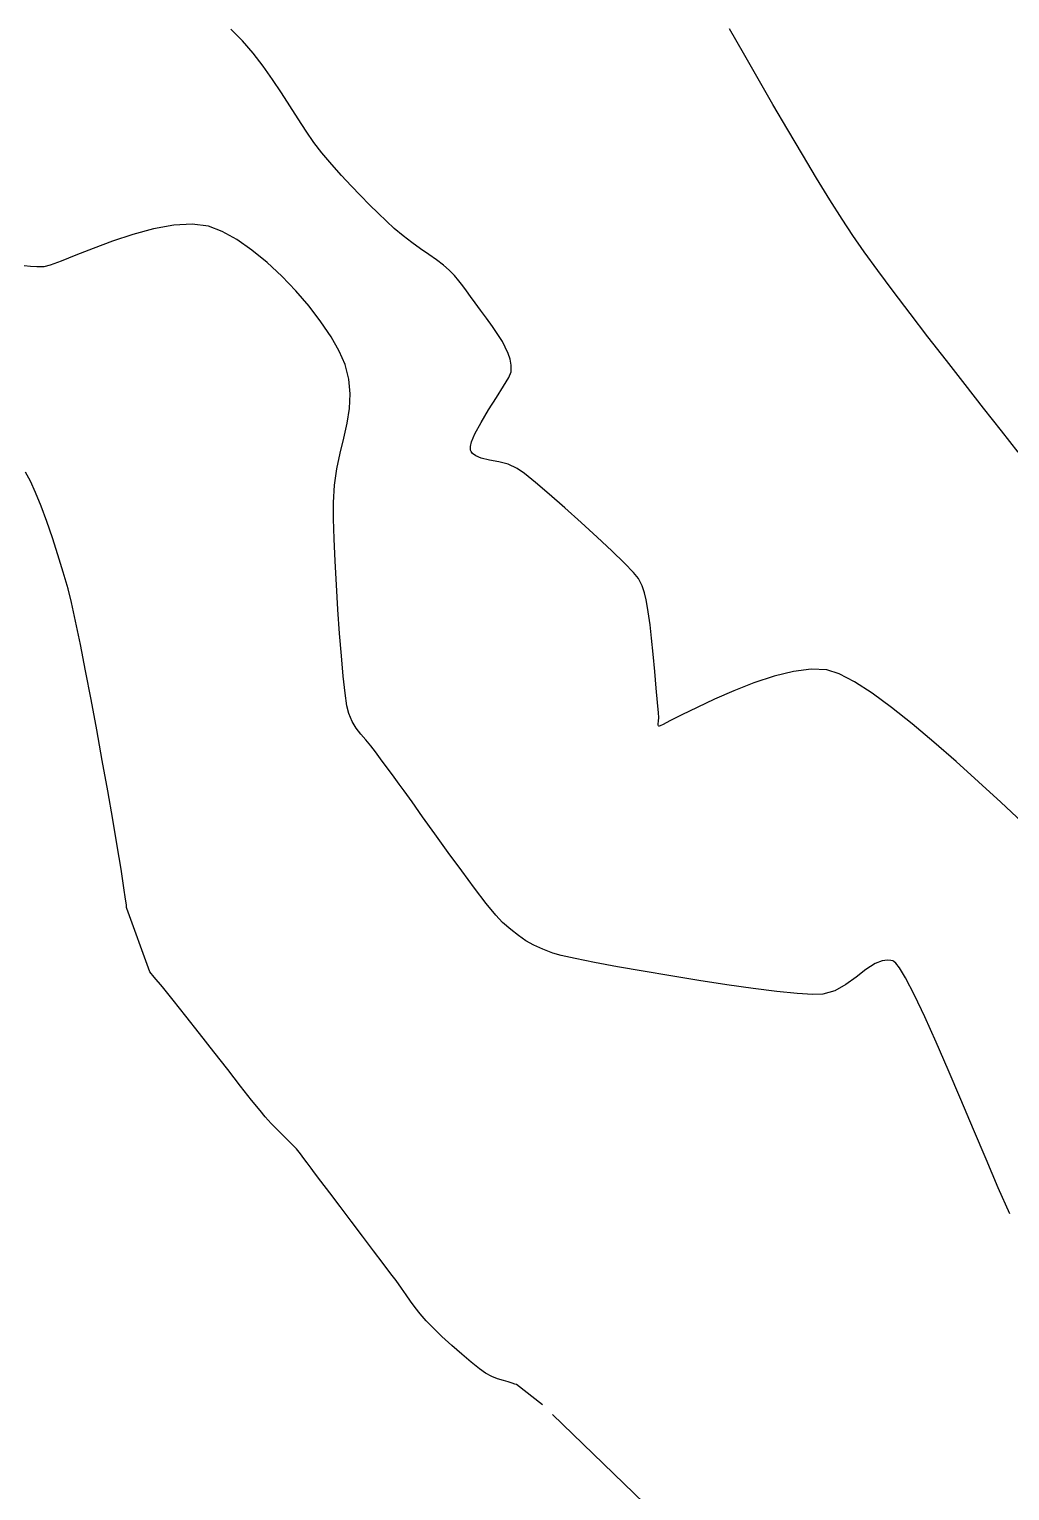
# Model space of a CAD drawing. Header units: feet. Extents: x 26064 to 27719, y 16802 to 28989.
# Drawn here: x 26930.9 to 27000.4, y 17211.6 to 17315.3 of the extents above; entities that cross this region are included whole.
import ezdxf

# ---------------------------------------------------------------- set-up
doc = ezdxf.new("R2010")
doc.units = ezdxf.units.FT
doc.header["$LTSCALE"] = 50
doc.header["$MEASUREMENT"] = 0
doc.linetypes.add('HIDDEN', pattern=[0.375, 0.25, -0.125])
doc.linetypes.add('HIDN25', pattern=[0.0938, 0.0625, -0.0313])
doc.layers.add('CONT-MJR', color=160, linetype='HIDDEN')
doc.layers.add('CONT-MNR', color=55, linetype='HIDN25')

msp = doc.modelspace()

# ---------------------------------------------------------------- linework, layer by layer
at = {"layer": 'CONT-MJR', "color": 7}
for p, q in [((26930.96722, 17283.2155, 635), (26930.62764, 17283.84991, 635)), ((26931.33681, 17282.39628, 635), (26930.96722, 17283.2155, 635)), ((26931.72665, 17281.42716, 635), (26931.33681, 17282.39628, 635)), ((26932.12698, 17280.34304, 635), (26931.72665, 17281.42716, 635)), ((26932.52803, 17279.17883, 635), (26932.12698, 17280.34304, 635)), ((26932.92003, 17277.96942, 635), (26932.52803, 17279.17883, 635)), ((26933.29322, 17276.74972, 635), (26932.92003, 17277.96942, 635)), ((26933.63784, 17275.55463, 635), (26933.29322, 17276.74972, 635)), ((26933.87923, 17274.59303, 635), (26933.63784, 17275.55463, 635)), ((26934.17521, 17273.25917, 635), (26933.87923, 17274.59303, 635)), ((26934.51429, 17271.6208, 635), (26934.17521, 17273.25917, 635)), ((26934.88496, 17269.74567, 635), (26934.51429, 17271.6208, 635)), ((26935.27572, 17267.70155, 635), (26934.88496, 17269.74567, 635)), ((26935.67508, 17265.55619, 635), (26935.27572, 17267.70155, 635)), ((26936.07153, 17263.37734, 635), (26935.67508, 17265.55619, 635)), ((26936.45358, 17261.23277, 635), (26936.07153, 17263.37734, 635)), ((26936.80973, 17259.19021, 635), (26936.45358, 17261.23277, 635)), ((26937.12847, 17257.31744, 635), (26936.80973, 17259.19021, 635)), ((26937.39831, 17255.68221, 635), (26937.12847, 17257.31744, 635)), ((26937.60775, 17254.35226, 635), (26937.39831, 17255.68221, 635)), ((26937.72408, 17253.55365, 635), (26937.60775, 17254.35226, 635)), ((26937.77759, 17253.13224, 635), (26937.72408, 17253.55365, 635)), ((26937.79582, 17252.94397, 635), (26937.77759, 17253.13224, 635)), ((26937.79942, 17252.87927, 635), (26937.79582, 17252.94397, 635)), ((26939.43063, 17248.37551, 635), (26937.79942, 17252.87927, 635)), ((26939.76052, 17248.01468, 635), (26939.43063, 17248.37551, 635)), ((26940.33268, 17247.32538, 635), (26939.76052, 17248.01468, 635)), ((26941.09405, 17246.37885, 635), (26940.33268, 17247.32538, 635)), ((26941.99155, 17245.24633, 635), (26941.09405, 17246.37885, 635)), ((26942.97212, 17243.99906, 635), (26941.99155, 17245.24633, 635)), ((26943.98268, 17242.70826, 635), (26942.97212, 17243.99906, 635)), ((26944.97015, 17241.44517, 635), (26943.98268, 17242.70826, 635)), ((26945.88148, 17240.28103, 635), (26944.97015, 17241.44517, 635)), ((26946.66358, 17239.28707, 635), (26945.88148, 17240.28103, 635)), ((26947.26339, 17238.53452, 635), (26946.66358, 17239.28707, 635)), ((26947.62784, 17238.09463, 635), (26947.26339, 17238.53452, 635)), ((26948.05312, 17237.63078, 635), (26947.62784, 17238.09463, 635)), ((26948.47813, 17237.19476, 635), (26948.05312, 17237.63078, 635)), ((26948.88647, 17236.79085, 635), (26948.47813, 17237.19476, 635)), ((26949.26179, 17236.42334, 635), (26948.88647, 17236.79085, 635)), ((26949.5877, 17236.09651, 635), (26949.26179, 17236.42334, 635)), ((26949.84784, 17235.81463, 635), (26949.5877, 17236.09651, 635)), ((26950.13808, 17235.46092, 635), (26949.84784, 17235.81463, 635)), ((26950.37495, 17235.14503, 635), (26950.13808, 17235.46092, 635)), ((26950.60577, 17234.82394, 635), (26950.37495, 17235.14503, 635)), ((26950.87784, 17234.45463, 635), (26950.60577, 17234.82394, 635)), ((26951.12349, 17234.12979, 635), (26950.87784, 17234.45463, 635)), ((26951.58064, 17233.52514, 635), (26951.12349, 17234.12979, 635)), ((26952.19975, 17232.70618, 635), (26951.58064, 17233.52514, 635)), ((26952.9313, 17231.73842, 635), (26952.19975, 17232.70618, 635)), ((26953.72575, 17230.68733, 635), (26952.9313, 17231.73842, 635)), ((26954.53356, 17229.61843, 635), (26953.72575, 17230.68733, 635)), ((26955.30521, 17228.59722, 635), (26954.53356, 17229.61843, 635)), ((26955.99116, 17227.68918, 635), (26955.30521, 17228.59722, 635)), ((26956.54188, 17226.95982, 635), (26955.99116, 17227.68918, 635)), ((26956.90784, 17226.47463, 635), (26956.54188, 17226.95982, 635)), ((26957.29713, 17225.94081, 635), (26956.90784, 17226.47463, 635)), ((26957.62987, 17225.46146, 635), (26957.29713, 17225.94081, 635)), ((26957.93869, 17225.01337, 635), (26957.62987, 17225.46146, 635)), ((26958.25621, 17224.57333, 635), (26957.93869, 17225.01337, 635)), ((26958.61505, 17224.11815, 635), (26958.25621, 17224.57333, 635)), ((26959.04784, 17223.62463, 635), (26958.61505, 17224.11815, 635)), ((26959.54169, 17223.11626, 635), (26959.04784, 17223.62463, 635)), ((26960.16261, 17222.51683, 635), (26959.54169, 17223.11626, 635)), ((26960.85559, 17221.87667, 635), (26960.16261, 17222.51683, 635)), ((26961.56562, 17221.24606, 635), (26960.85559, 17221.87667, 635)), ((26962.23768, 17220.67531, 635), (26961.56562, 17221.24606, 635)), ((26962.81676, 17220.21474, 635), (26962.23768, 17220.67531, 635)), ((26963.24784, 17219.91463, 635), (26962.81676, 17220.21474, 635)), ((26963.6953, 17219.678, 635), (26963.24784, 17219.91463, 635)), ((26964.10906, 17219.51318, 635), (26963.6953, 17219.678, 635)), ((26964.51889, 17219.38478, 635), (26964.10906, 17219.51318, 635)), ((26964.86392, 17219.28449, 635), (26964.51889, 17219.38478, 635)), ((26965.14272, 17219.19878, 635), (26964.86392, 17219.28449, 635)), ((26965.34169, 17219.13241, 635), (26965.14272, 17219.19878, 635)), ((26965.44582, 17219.0956, 635), (26965.34169, 17219.13241, 635)), ((26967.29984, 17217.65349, 635), (26965.44582, 17219.0956, 635)), ((26977.00961, 17208.28275, 635), (26967.29984, 17217.65349, 635))]:
    msp.add_line(p, q, dxfattribs=at)
at = {"layer": 'CONT-MNR', "color": 7}
for p, q in [((26946.01535, 17314.45788, 633), (26945.18698, 17315.27491, 633)), ((26981.55063, 17313.56527, 632), (26980.55536, 17315.30842, 632)), ((26982.58669, 17311.76356, 632), (26981.55063, 17313.56527, 632)), ((26951.08069, 17307.24078, 633), (26950.5195, 17308.04647, 633)), ((26952.35499, 17305.68647, 633), (26951.64698, 17306.51491, 633)), ((26986.74037, 17304.71462, 632), (26985.74037, 17306.37881, 632)), ((26953.04832, 17304.90187, 633), (26952.35499, 17305.68647, 633)), ((26953.72478, 17304.16164, 633), (26953.04832, 17304.90187, 633)), ((26987.68156, 17303.17774, 632), (26986.74037, 17304.71462, 632)), ((26955.6309, 17302.21258, 633), (26955.01826, 17302.81646, 633)), ((26956.21787, 17301.65522, 633), (26955.6309, 17302.21258, 633)), ((26938.24611, 17300.71402, 634), (26936.7961, 17300.23473, 634)), ((26946.68466, 17299.60242, 634), (26945.61922, 17300.34312, 634)), ((26959.2393, 17299.28791, 633), (26958.65222, 17299.69505, 633)), ((26948.80251, 17297.74934, 634), (26947.75392, 17298.72728, 634)), ((26959.78124, 17298.90575, 633), (26959.2393, 17299.28791, 633)), ((26960.26236, 17298.5407, 633), (26959.78124, 17298.90575, 633)), ((26991.06945, 17298.14921, 632), (26990.10717, 17299.47896, 632)), ((26949.80593, 17296.70023, 634), (26948.80251, 17297.74934, 634)), ((26961.36444, 17297.42645, 633), (26961.04765, 17297.79209, 633)), ((26961.64357, 17297.06894, 633), (26961.36444, 17297.42645, 633)), ((26992.16465, 17296.67883, 632), (26991.06945, 17298.14921, 632)), ((26962.51698, 17295.85491, 633), (26962.19363, 17296.3022, 633)), ((26962.9005, 17295.33615, 633), (26962.51698, 17295.85491, 633)), ((26952.30011, 17293.44233, 634), (26951.57923, 17294.51509, 634)), ((26952.87782, 17292.42496, 634), (26952.30011, 17293.44233, 634)), ((26995.94752, 17291.7582, 632), (26994.63371, 17293.44989, 632)), ((26964.85335, 17292.27038, 633), (26964.65698, 17292.72491, 633)), ((26965.00051, 17291.85345, 633), (26964.85335, 17292.27038, 633)), ((26965.06698, 17290.96491, 633), (26965.07841, 17291.43225, 633)), ((26997.27417, 17290.0596, 632), (26995.94752, 17291.7582, 632)), ((26964.90591, 17290.5693, 633), (26965.06698, 17290.96491, 633)), ((26953.59829, 17288.35961, 634), (26953.6571, 17289.39439, 634)), ((26964.03389, 17289.14399, 633), (26964.53618, 17289.93716, 633)), ((26953.43286, 17287.32086, 634), (26953.59829, 17288.35961, 634)), ((26952.94915, 17285.18881, 634), (26953.20256, 17286.26747, 634)), ((26962.17727, 17285.65427, 633), (26962.25774, 17285.99242, 633)), ((26962.55507, 17285.00065, 633), (26962.33875, 17285.17311, 633)), ((26962.93828, 17284.83937, 633), (26962.55507, 17285.00065, 633)), ((26964.18983, 17284.57836, 633), (26963.52869, 17284.70248, 633)), ((26967.7708, 17282.27619, 633), (26966.79214, 17283.1082, 633)), ((26974.09698, 17276.30491, 633), (26973.75228, 17276.72465, 633)), ((26974.92438, 17273.01303, 633), (26974.83698, 17273.62491, 633)), ((26953.16225, 17269.362, 634), (26953.02906, 17270.8016, 634)), ((26975.25741, 17269.70798, 633), (26975.14343, 17270.93263, 633)), ((26975.36259, 17268.52294, 633), (26975.25741, 17269.70798, 633)), ((26986.35788, 17269.87208, 633), (26985.09308, 17269.70614, 633)), ((26988.34623, 17269.5211, 633), (26987.45698, 17269.81491, 633)), ((26989.42644, 17268.95374, 633), (26988.34623, 17269.5211, 633)), ((26975.45014, 17267.49946, 633), (26975.36259, 17268.52294, 633)), ((26982.29166, 17268.89017, 633), (26980.86769, 17268.33278, 633)), ((26990.66749, 17268.14983, 633), (26989.42644, 17268.95374, 633)), ((26975.51121, 17266.75947, 633), (26975.45014, 17267.49946, 633)), ((26992.03923, 17267.14636, 633), (26990.66749, 17268.14983, 633)), ((26953.54784, 17266.71463, 634), (26953.42589, 17267.25049, 634)), ((26975.53698, 17266.42491, 633), (26975.51121, 17266.75947, 633)), ((26977.17872, 17266.61883, 633), (26976.33112, 17266.18798, 633)), ((26978.2549, 17267.15079, 633), (26977.17872, 17266.61883, 633)), ((26993.51155, 17265.98034, 633), (26992.03923, 17267.14636, 633)), ((26975.54698, 17265.81491, 633), (26975.52655, 17265.83413, 633)), ((26975.56127, 17265.81512, 633), (26975.54698, 17265.81491, 633)), ((26975.63575, 17265.84286, 633), (26975.56127, 17265.81512, 633)), ((26955.10646, 17264.43319, 634), (26954.7554, 17264.84265, 634)), ((26956.13406, 17263.05252, 634), (26955.81324, 17263.48943, 634)), ((26958.792, 17259.38862, 634), (26958.04461, 17260.43824, 634)), ((27001.32725, 17259.00658, 633), (26999.804, 17260.4305, 633)), ((26960.60456, 17256.86457, 634), (26959.66333, 17258.1702, 634)), ((26963.98771, 17252.40217, 634), (26963.30727, 17253.24054, 634)), ((26965.04342, 17251.38084, 634), (26964.46784, 17251.88463, 634)), ((26965.58421, 17250.95744, 634), (26965.04342, 17251.38084, 634)), ((26968.01784, 17249.71463, 634), (26967.30703, 17249.99303, 634)), ((26968.60756, 17249.55056, 634), (26968.01784, 17249.71463, 634)), ((26990.88029, 17248.96855, 634), (26990.22743, 17248.54127, 634)), ((26991.76332, 17249.22393, 634), (26991.38759, 17249.17697, 634)), ((26992.13784, 17249.15463, 634), (26992.01298, 17249.1919, 634)), ((26992.20338, 17249.12173, 634), (26992.13784, 17249.15463, 634)), ((26976.39496, 17248.09306, 634), (26974.44264, 17248.42325, 634)), ((26978.3945, 17247.77129, 634), (26976.39496, 17248.09306, 634)), ((26989.54266, 17248.01636, 634), (26988.81407, 17247.48769, 634)), ((26985.3629, 17246.84595, 634), (26983.92546, 17246.99526, 634)), ((26987.17784, 17246.79463, 634), (26986.47205, 17246.77444, 634)), ((27000.43687, 17231.20898, 634), (26999.6207, 17233.06335, 634))]:
    msp.add_line(p, q, dxfattribs=at)
at = {"layer": 'CONT-MNR', "color": 7, "extrusion": (0.753428, 0.657531, 0)}
msp.add_line((26946.78038, 17313.58127, 633), (26946.01535, 17314.45788, 633), dxfattribs=at)
at = {"layer": 'CONT-MNR', "color": 7, "extrusion": (0.791159, 0.61161, 0)}
msp.add_line((26947.49062, 17312.66253, 633), (26946.78038, 17313.58127, 633), dxfattribs=at)
at = {"layer": 'CONT-MNR', "color": 7, "extrusion": (0.817769, 0.575547, 0)}
msp.add_line((26948.15464, 17311.71906, 633), (26947.49062, 17312.66253, 633), dxfattribs=at)
at = {"layer": 'CONT-MNR', "color": 7, "extrusion": (0.835079, 0.550129, 0)}
msp.add_line((26948.78098, 17310.76829, 633), (26948.15464, 17311.71906, 633), dxfattribs=at)
at = {"layer": 'CONT-MNR', "color": 7, "extrusion": (0.865129, 0.501549, 0)}
msp.add_line((26983.64361, 17309.94046, 632), (26982.58669, 17311.76356, 632), dxfattribs=at)
at = {"layer": 'CONT-MNR', "color": 7, "extrusion": (0.844216, 0.536003, 0)}
msp.add_line((26949.3782, 17309.82766, 633), (26948.78098, 17310.76829, 633), dxfattribs=at)
at = {"layer": 'CONT-MNR', "color": 7, "extrusion": (0.863029, 0.505155, 0)}
msp.add_line((26984.70148, 17308.13315, 632), (26983.64361, 17309.94046, 632), dxfattribs=at)
at = {"layer": 'CONT-MNR', "color": 7, "extrusion": (0.8455, 0.533975, 0)}
msp.add_line((26949.95485, 17308.91458, 633), (26949.3782, 17309.82766, 633), dxfattribs=at)
at = {"layer": 'CONT-MNR', "color": 7, "extrusion": (0.838276, 0.545246, 0)}
msp.add_line((26950.5195, 17308.04647, 633), (26949.95485, 17308.91458, 633), dxfattribs=at)
at = {"layer": 'CONT-MNR', "color": 7, "extrusion": (0.860446, 0.509542, 0)}
msp.add_line((26985.74037, 17306.37881, 632), (26984.70148, 17308.13315, 632), dxfattribs=at)
at = {"layer": 'CONT-MNR', "color": 7, "extrusion": (0.788442, 0.615109, 0)}
msp.add_line((26951.64698, 17306.51491, 633), (26951.08069, 17307.24078, 633), dxfattribs=at)
at = {"layer": 'CONT-MNR', "color": 7, "extrusion": (0.726651, 0.687006, 0)}
msp.add_line((26954.38215, 17303.46633, 633), (26953.72478, 17304.16164, 633), dxfattribs=at)
at = {"layer": 'CONT-MNR', "color": 7, "extrusion": (0.714631, 0.699501, 0)}
msp.add_line((26955.01826, 17302.81646, 633), (26954.38215, 17303.46633, 633), dxfattribs=at)
at = {"layer": 'CONT-MNR', "color": 7, "extrusion": (0.846687, 0.532091, 0)}
msp.add_line((26988.54402, 17301.80535, 632), (26987.68156, 17303.17774, 632), dxfattribs=at)
at = {"layer": 'CONT-MNR', "color": 7, "extrusion": (-0.674137, -0.738606, 0)}
msp.add_line((26956.77698, 17301.14491, 633), (26956.21787, 17301.65522, 633), dxfattribs=at)
at = {"layer": 'CONT-MNR', "color": 7, "extrusion": (0.837511, 0.54642, 0)}
msp.add_line((26989.30784, 17300.63463, 632), (26988.54402, 17301.80535, 632), dxfattribs=at)
at = {"layer": 'CONT-MNR', "color": 7, "extrusion": (0.261505, -0.965202, 0)}
msp.add_line((26939.71237, 17301.11128, 634), (26938.24611, 17300.71402, 634), dxfattribs=at)
at = {"layer": 'CONT-MNR', "color": 7, "extrusion": (0.18234, -0.983235, 0)}
msp.add_line((26941.1338, 17301.37488, 634), (26939.71237, 17301.11128, 634), dxfattribs=at)
at = {"layer": 'CONT-MNR', "color": 7, "extrusion": (0.059434, -0.998232, 0)}
msp.add_line((26942.44932, 17301.45321, 634), (26941.1338, 17301.37488, 634), dxfattribs=at)
at = {"layer": 'CONT-MNR', "color": 7, "extrusion": (-0.136774, -0.990602, 0)}
msp.add_line((26943.59784, 17301.29463, 634), (26942.44932, 17301.45321, 634), dxfattribs=at)
at = {"layer": 'CONT-MNR', "color": 7, "extrusion": (-0.357596, -0.933876, 0)}
msp.add_line((26944.58212, 17300.91773, 634), (26943.59784, 17301.29463, 634), dxfattribs=at)
at = {"layer": 'CONT-MNR', "color": 7, "extrusion": (0.484641, 0.874713, 0)}
msp.add_line((26945.61922, 17300.34312, 634), (26944.58212, 17300.91773, 634), dxfattribs=at)
at = {"layer": 'CONT-MNR', "color": 7, "extrusion": (-0.644163, -0.764888, 0)}
msp.add_line((26957.40539, 17300.61569, 633), (26956.77698, 17301.14491, 633), dxfattribs=at)
at = {"layer": 'CONT-MNR', "color": 7, "extrusion": (-0.606389, -0.795168, 0)}
msp.add_line((26958.03569, 17300.13502, 633), (26957.40539, 17300.61569, 633), dxfattribs=at)
at = {"layer": 'CONT-MNR', "color": 7, "extrusion": (0.822442, 0.56885, 0)}
msp.add_line((26990.10717, 17299.47896, 632), (26989.30784, 17300.63463, 632), dxfattribs=at)
at = {"layer": 'CONT-MNR', "color": 7, "extrusion": (0.368002, -0.929825, 0)}
msp.add_line((26935.42344, 17299.72503, 634), (26934.18919, 17299.23655, 634), dxfattribs=at)
at = {"layer": 'CONT-MNR', "color": 7, "extrusion": (0.348097, -0.937458, 0)}
msp.add_line((26936.7961, 17300.23473, 634), (26935.42344, 17299.72503, 634), dxfattribs=at)
at = {"layer": 'CONT-MNR', "color": 7, "extrusion": (-0.633363, -0.773855, 0)}
msp.add_line((26947.75392, 17298.72728, 634), (26946.68466, 17299.60242, 634), dxfattribs=at)
at = {"layer": 'CONT-MNR', "color": 7, "extrusion": (-0.580883, -0.813987, 0)}
msp.add_line((26958.65222, 17299.69505, 633), (26958.03569, 17300.13502, 633), dxfattribs=at)
at = {"layer": 'CONT-MNR', "color": 7, "extrusion": (-0.151157, -0.98851, 0)}
msp.add_line((26930.96675, 17298.42849, 634), (26930.53813, 17298.49403, 634), dxfattribs=at)
at = {"layer": 'CONT-MNR', "color": 7, "extrusion": (0.246518, -0.969138, 0)}
msp.add_line((26932.38031, 17298.52972, 634), (26931.92784, 17298.41463, 634), dxfattribs=at)
at = {"layer": 'CONT-MNR', "color": 7, "extrusion": (-0.352052, 0.93598, 0)}
msp.add_line((26933.15446, 17298.8209, 634), (26932.38031, 17298.52972, 634), dxfattribs=at)
at = {"layer": 'CONT-MNR', "color": 7, "extrusion": (-0.372743, 0.927935, 0)}
msp.add_line((26934.18919, 17299.23655, 634), (26933.15446, 17298.8209, 634), dxfattribs=at)
at = {"layer": 'CONT-MNR', "color": 7, "extrusion": (-0.660336, -0.75097, 0)}
msp.add_line((26960.66698, 17298.18491, 633), (26960.26236, 17298.5407, 633), dxfattribs=at)
at = {"layer": 'CONT-MNR', "color": 7, "extrusion": (-0.049081, -0.998795, 0)}
msp.add_line((26931.42086, 17298.40617, 634), (26930.96675, 17298.42849, 634), dxfattribs=at)
at = {"layer": 'CONT-MNR', "color": 7, "extrusion": (0.016674, -0.999861, 0)}
msp.add_line((26931.92784, 17298.41463, 634), (26931.42086, 17298.40617, 634), dxfattribs=at)
at = {"layer": 'CONT-MNR', "color": 7, "extrusion": (0.718124, 0.695915, 0)}
msp.add_line((26961.04765, 17297.79209, 633), (26960.66698, 17298.18491, 633), dxfattribs=at)
at = {"layer": 'CONT-MNR', "color": 7, "extrusion": (0.75904, 0.651044, 0)}
msp.add_line((26950.73967, 17295.6116, 634), (26949.80593, 17296.70023, 634), dxfattribs=at)
at = {"layer": 'CONT-MNR', "color": 7, "extrusion": (0.809018, 0.587784, 0)}
msp.add_line((26961.91123, 17296.70054, 633), (26961.64357, 17297.06894, 633), dxfattribs=at)
at = {"layer": 'CONT-MNR', "color": 7, "extrusion": (0.815782, 0.57836, 0)}
msp.add_line((26962.19363, 17296.3022, 633), (26961.91123, 17296.70054, 633), dxfattribs=at)
at = {"layer": 'CONT-MNR', "color": 7, "extrusion": (0.796374, 0.604805, 0)}
msp.add_line((26993.36274, 17295.10124, 632), (26992.16465, 17296.67883, 632), dxfattribs=at)
at = {"layer": 'CONT-MNR', "color": 7, "extrusion": (0.79399, 0.60793, 0)}
msp.add_line((26951.57923, 17294.51509, 634), (26950.73967, 17295.6116, 634), dxfattribs=at)
at = {"layer": 'CONT-MNR', "color": 7, "extrusion": (0.805899, 0.592053, 0)}
msp.add_line((26963.3217, 17294.76281, 633), (26962.9005, 17295.33615, 633), dxfattribs=at)
at = {"layer": 'CONT-MNR', "color": 7, "extrusion": (0.811983, 0.583682, 0)}
msp.add_line((26963.74427, 17294.17496, 633), (26963.3217, 17294.76281, 633), dxfattribs=at)
at = {"layer": 'CONT-MNR', "color": 7, "extrusion": (0.792463, 0.60992, 0)}
msp.add_line((26994.63371, 17293.44989, 632), (26993.36274, 17295.10124, 632), dxfattribs=at)
at = {"layer": 'CONT-MNR', "color": 7, "extrusion": (0.823337, 0.567553, 0)}
msp.add_line((26964.13188, 17293.61265, 633), (26963.74427, 17294.17496, 633), dxfattribs=at)
at = {"layer": 'CONT-MNR', "color": 7, "extrusion": (0.843461, 0.537191, 0)}
msp.add_line((26964.44823, 17293.11595, 633), (26964.13188, 17293.61265, 633), dxfattribs=at)
at = {"layer": 'CONT-MNR', "color": 7, "extrusion": (0.91507, 0.403296, 0)}
msp.add_line((26953.28784, 17291.49463, 634), (26952.87782, 17292.42496, 634), dxfattribs=at)
at = {"layer": 'CONT-MNR', "color": 7, "extrusion": (0.882166, 0.470939, 0)}
msp.add_line((26964.65698, 17292.72491, 633), (26964.44823, 17293.11595, 633), dxfattribs=at)
at = {"layer": 'CONT-MNR', "color": 7, "extrusion": (0.966833, 0.255409, 0)}
msp.add_line((26953.56754, 17290.43585, 634), (26953.28784, 17291.49463, 634), dxfattribs=at)
at = {"layer": 'CONT-MNR', "color": 7, "extrusion": (0.983324, 0.181861, 0)}
msp.add_line((26965.07841, 17291.43225, 633), (26965.00051, 17291.85345, 633), dxfattribs=at)
at = {"layer": 'CONT-MNR', "color": 7, "extrusion": (0.996322, 0.085684, 0)}
msp.add_line((26953.6571, 17289.39439, 634), (26953.56754, 17290.43585, 634), dxfattribs=at)
at = {"layer": 'CONT-MNR', "color": 7, "extrusion": (0.863195, -0.50487, 0)}
msp.add_line((26964.53618, 17289.93716, 633), (26964.90591, 17290.5693, 633), dxfattribs=at)
at = {"layer": 'CONT-MNR', "color": 7, "extrusion": (0.843838, -0.536597, 0)}
msp.add_line((26963.47511, 17288.26528, 633), (26964.03389, 17289.14399, 633), dxfattribs=at)
at = {"layer": 'CONT-MNR', "color": 7, "extrusion": (0.787305, 0.616564, 0)}
msp.add_line((26998.58362, 17288.38754, 632), (26997.27417, 17290.0596, 632), dxfattribs=at)
at = {"layer": 'CONT-MNR', "color": 7, "extrusion": (0.854975, -0.51867, 0)}
msp.add_line((26962.93595, 17287.37652, 633), (26963.47511, 17288.26528, 633), dxfattribs=at)
at = {"layer": 'CONT-MNR', "color": 7, "extrusion": (0.787366, 0.616486, 0)}
msp.add_line((26999.84584, 17286.77544, 632), (26998.58362, 17288.38754, 632), dxfattribs=at)
at = {"layer": 'CONT-MNR', "color": 7, "extrusion": (0.976925, -0.213583, 0)}
msp.add_line((26953.20256, 17286.26747, 634), (26953.43286, 17287.32086, 634), dxfattribs=at)
at = {"layer": 'CONT-MNR', "color": 7, "extrusion": (0.880405, -0.474222, 0)}
msp.add_line((26962.49248, 17286.55321, 633), (26962.93595, 17287.37652, 633), dxfattribs=at)
at = {"layer": 'CONT-MNR', "color": 7, "extrusion": (0.922446, -0.386126, 0)}
msp.add_line((26962.25774, 17285.99242, 633), (26962.49248, 17286.55321, 633), dxfattribs=at)
at = {"layer": 'CONT-MNR', "color": 7, "extrusion": (0.788402, 0.61516, 0)}
msp.add_line((27001.03082, 17285.25675, 632), (26999.84584, 17286.77544, 632), dxfattribs=at)
at = {"layer": 'CONT-MNR', "color": 7, "extrusion": (0.978531, -0.206102, 0)}
msp.add_line((26952.71439, 17284.07421, 634), (26952.94915, 17285.18881, 634), dxfattribs=at)
at = {"layer": 'CONT-MNR', "color": 7, "extrusion": (0.999984, 0.005636, 0)}
msp.add_line((26962.17826, 17285.47716, 633), (26962.17727, 17285.65427, 633), dxfattribs=at)
at = {"layer": 'CONT-MNR', "color": 7, "extrusion": (0.968035, 0.250814, 0)}
msp.add_line((26962.19698, 17285.40491, 633), (26962.17826, 17285.47716, 633), dxfattribs=at)
at = {"layer": 'CONT-MNR', "color": 7, "extrusion": (0.911547, 0.411196, 0)}
msp.add_line((26962.23519, 17285.3202, 633), (26962.19698, 17285.40491, 633), dxfattribs=at)
at = {"layer": 'CONT-MNR', "color": 7, "extrusion": (0.817707, 0.575634, 0)}
msp.add_line((26962.33875, 17285.17311, 633), (26962.23519, 17285.3202, 633), dxfattribs=at)
at = {"layer": 'CONT-MNR', "color": 7, "extrusion": (0.988914, -0.14849, 0)}
msp.add_line((26952.54003, 17282.91304, 634), (26952.71439, 17284.07421, 634), dxfattribs=at)
at = {"layer": 'CONT-MNR', "color": 7, "extrusion": (-0.225854, -0.974161, 0)}
msp.add_line((26963.52869, 17284.70248, 633), (26962.93828, 17284.83937, 633), dxfattribs=at)
at = {"layer": 'CONT-MNR', "color": 7, "extrusion": (0.25059, 0.968093, 0)}
msp.add_line((26964.86487, 17284.40363, 633), (26964.18983, 17284.57836, 633), dxfattribs=at)
at = {"layer": 'CONT-MNR', "color": 7, "extrusion": (-0.415466, -0.909609, 0)}
msp.add_line((26965.49698, 17284.11491, 633), (26964.86487, 17284.40363, 633), dxfattribs=at)
at = {"layer": 'CONT-MNR', "color": 7, "extrusion": (0.587276, 0.809387, 0)}
msp.add_line((26966.01026, 17283.74249, 633), (26965.49698, 17284.11491, 633), dxfattribs=at)
at = {"layer": 'CONT-MNR', "color": 7, "extrusion": (0.998249, -0.05915, 0)}
msp.add_line((26952.46784, 17281.69463, 634), (26952.54003, 17282.91304, 634), dxfattribs=at)
at = {"layer": 'CONT-MNR', "color": 7, "extrusion": (0.630001, 0.776594, 0)}
msp.add_line((26966.79214, 17283.1082, 633), (26966.01026, 17283.74249, 633), dxfattribs=at)
at = {"layer": 'CONT-MNR', "color": 7, "extrusion": (0.658475, 0.752602, 0)}
msp.add_line((26968.8744, 17281.31061, 633), (26967.7708, 17282.27619, 633), dxfattribs=at)
at = {"layer": 'CONT-MNR', "color": 7, "extrusion": (0.999958, 0.009129, 0)}
msp.add_line((26952.4785, 17280.52727, 634), (26952.46784, 17281.69463, 634), dxfattribs=at)
at = {"layer": 'CONT-MNR', "color": 7, "extrusion": (-0.666808, -0.745229, 0)}
msp.add_line((26970.03111, 17280.27563, 633), (26968.8744, 17281.31061, 633), dxfattribs=at)
at = {"layer": 'CONT-MNR', "color": 7, "extrusion": (0.999579, 0.028998, 0)}
msp.add_line((26952.51941, 17279.11693, 634), (26952.4785, 17280.52727, 634), dxfattribs=at)
at = {"layer": 'CONT-MNR', "color": 7, "extrusion": (-0.674701, -0.738091, 0)}
msp.add_line((26971.16908, 17279.23539, 633), (26970.03111, 17280.27563, 633), dxfattribs=at)
at = {"layer": 'CONT-MNR', "color": 7, "extrusion": (0.99911, 0.042175, 0)}
msp.add_line((26952.58633, 17277.53165, 634), (26952.51941, 17279.11693, 634), dxfattribs=at)
at = {"layer": 'CONT-MNR', "color": 7, "extrusion": (-0.683718, -0.729746, 0)}
msp.add_line((26972.21649, 17278.25404, 633), (26971.16908, 17279.23539, 633), dxfattribs=at)
at = {"layer": 'CONT-MNR', "color": 7, "extrusion": (-0.69619, -0.717858, 0)}
msp.add_line((26973.1015, 17277.39574, 633), (26972.21649, 17278.25404, 633), dxfattribs=at)
at = {"layer": 'CONT-MNR', "color": 7, "extrusion": (0.99863, 0.05233, 0)}
msp.add_line((26952.67501, 17275.83944, 634), (26952.58633, 17277.53165, 634), dxfattribs=at)
at = {"layer": 'CONT-MNR', "color": 7, "extrusion": (0.717891, 0.696155, 0)}
msp.add_line((26973.75228, 17276.72465, 633), (26973.1015, 17277.39574, 633), dxfattribs=at)
at = {"layer": 'CONT-MNR', "color": 7, "extrusion": (0.998124, 0.061222, 0)}
msp.add_line((26952.78119, 17274.10835, 634), (26952.67501, 17275.83944, 634), dxfattribs=at)
at = {"layer": 'CONT-MNR', "color": 7, "extrusion": (0.88708, 0.461616, 0)}
msp.add_line((26974.36928, 17275.78165, 633), (26974.09698, 17276.30491, 633), dxfattribs=at)
at = {"layer": 'CONT-MNR', "color": 7, "extrusion": (0.945679, 0.325101, 0)}
msp.add_line((26974.54093, 17275.28234, 633), (26974.36928, 17275.78165, 633), dxfattribs=at)
at = {"layer": 'CONT-MNR', "color": 7, "extrusion": (0.977348, 0.21164, 0)}
msp.add_line((26974.65043, 17274.77667, 633), (26974.54093, 17275.28234, 633), dxfattribs=at)
at = {"layer": 'CONT-MNR', "color": 7, "extrusion": (0.987702, 0.156346, 0)}
msp.add_line((26974.73628, 17274.2343, 633), (26974.65043, 17274.77667, 633), dxfattribs=at)
at = {"layer": 'CONT-MNR', "color": 7, "extrusion": (0.997547, 0.070002, 0)}
msp.add_line((26952.90062, 17272.40639, 634), (26952.78119, 17274.10835, 634), dxfattribs=at)
at = {"layer": 'CONT-MNR', "color": 7, "extrusion": (0.986619, 0.163042, 0)}
msp.add_line((26974.83698, 17273.62491, 633), (26974.73628, 17274.2343, 633), dxfattribs=at)
at = {"layer": 'CONT-MNR', "color": 7, "extrusion": (0.993783, 0.111334, 0)}
msp.add_line((26975.02947, 17272.07496, 633), (26974.92438, 17273.01303, 633), dxfattribs=at)
at = {"layer": 'CONT-MNR', "color": 7, "extrusion": (0.996813, 0.079779, 0)}
msp.add_line((26953.02906, 17270.8016, 634), (26952.90062, 17272.40639, 634), dxfattribs=at)
at = {"layer": 'CONT-MNR', "color": 7, "extrusion": (0.995061, 0.099265, 0)}
msp.add_line((26975.14343, 17270.93263, 633), (26975.02947, 17272.07496, 633), dxfattribs=at)
at = {"layer": 'CONT-MNR', "color": 7, "extrusion": (0.242004, -0.970275, 0)}
msp.add_line((26985.09308, 17269.70614, 633), (26983.71889, 17269.36339, 633), dxfattribs=at)
at = {"layer": 'CONT-MNR', "color": 7, "extrusion": (-0.051949, -0.99865, 0)}
msp.add_line((26987.45698, 17269.81491, 633), (26986.35788, 17269.87208, 633), dxfattribs=at)
at = {"layer": 'CONT-MNR', "color": 7, "extrusion": (0.993915, 0.110149, 0)}
msp.add_line((26953.29594, 17268.15562, 634), (26953.16225, 17269.362, 634), dxfattribs=at)
at = {"layer": 'CONT-MNR', "color": 7, "extrusion": (0.31472, -0.949185, 0)}
msp.add_line((26983.71889, 17269.36339, 633), (26982.29166, 17268.89017, 633), dxfattribs=at)
at = {"layer": 'CONT-MNR', "color": 7, "extrusion": (0.989851, 0.14211, 0)}
msp.add_line((26953.42589, 17267.25049, 634), (26953.29594, 17268.15562, 634), dxfattribs=at)
at = {"layer": 'CONT-MNR', "color": 7, "extrusion": (0.425356, -0.905026, 0)}
msp.add_line((26979.50333, 17267.73755, 633), (26978.2549, 17267.15079, 633), dxfattribs=at)
at = {"layer": 'CONT-MNR', "color": 7, "extrusion": (0.399873, -0.91657, 0)}
msp.add_line((26980.86769, 17268.33278, 633), (26979.50333, 17267.73755, 633), dxfattribs=at)
at = {"layer": 'CONT-MNR', "color": 7, "extrusion": (0.916181, 0.400764, 0)}
msp.add_line((26953.79088, 17266.15901, 634), (26953.54784, 17266.71463, 634), dxfattribs=at)
at = {"layer": 'CONT-MNR', "color": 7, "extrusion": (0.997544, -0.070049, 0)}
msp.add_line((26975.51958, 17266.17713, 633), (26975.53698, 17266.42491, 633), dxfattribs=at)
at = {"layer": 'CONT-MNR', "color": 7, "extrusion": (0.854147, 0.520032, 0)}
msp.add_line((26954.08294, 17265.67931, 634), (26953.79088, 17266.15901, 634), dxfattribs=at)
at = {"layer": 'CONT-MNR', "color": 7, "extrusion": (0.796545, 0.604579, 0)}
msp.add_line((26954.40934, 17265.24928, 634), (26954.08294, 17265.67931, 634), dxfattribs=at)
at = {"layer": 'CONT-MNR', "color": 7, "extrusion": (0.992128, -0.125231, 0)}
msp.add_line((26975.49665, 17265.99547, 633), (26975.51958, 17266.17713, 633), dxfattribs=at)
at = {"layer": 'CONT-MNR', "color": 7, "extrusion": (0.998731, 0.050355, 0)}
msp.add_line((26975.50213, 17265.8869, 633), (26975.49665, 17265.99547, 633), dxfattribs=at)
at = {"layer": 'CONT-MNR', "color": 7, "extrusion": (0.907551, 0.419942, 0)}
msp.add_line((26975.52655, 17265.83413, 633), (26975.50213, 17265.8869, 633), dxfattribs=at)
at = {"layer": 'CONT-MNR', "color": 7, "extrusion": (0.429069, -0.903272, 0)}
msp.add_line((26975.85548, 17265.94723, 633), (26975.63575, 17265.84286, 633), dxfattribs=at)
at = {"layer": 'CONT-MNR', "color": 7, "extrusion": (-0.451597, 0.892222, 0)}
msp.add_line((26976.33112, 17266.18798, 633), (26975.85548, 17265.94723, 633), dxfattribs=at)
at = {"layer": 'CONT-MNR', "color": 7, "extrusion": (-0.64193, -0.766763, 0)}
msp.add_line((26995.05432, 17264.68874, 633), (26993.51155, 17265.98034, 633), dxfattribs=at)
at = {"layer": 'CONT-MNR', "color": 7, "extrusion": (0.761537, 0.648121, 0)}
msp.add_line((26954.7554, 17264.84265, 634), (26954.40934, 17265.24928, 634), dxfattribs=at)
at = {"layer": 'CONT-MNR', "color": 7, "extrusion": (0.78911, 0.614252, 0)}
msp.add_line((26955.44784, 17263.99463, 634), (26955.10646, 17264.43319, 634), dxfattribs=at)
at = {"layer": 'CONT-MNR', "color": 7, "extrusion": (0.657148, 0.753762, 0)}
msp.add_line((26996.6374, 17263.30857, 633), (26995.05432, 17264.68874, 633), dxfattribs=at)
at = {"layer": 'CONT-MNR', "color": 7, "extrusion": (0.810273, 0.586052, 0)}
msp.add_line((26955.81324, 17263.48943, 634), (26955.44784, 17263.99463, 634), dxfattribs=at)
at = {"layer": 'CONT-MNR', "color": 7, "extrusion": (-0.668398, -0.743804, 0)}
msp.add_line((26998.23067, 17261.87683, 633), (26996.6374, 17263.30857, 633), dxfattribs=at)
at = {"layer": 'CONT-MNR', "color": 7, "extrusion": (0.802666, 0.596429, 0)}
msp.add_line((26956.44118, 17262.6392, 634), (26956.13406, 17263.05252, 634), dxfattribs=at)
at = {"layer": 'CONT-MNR', "color": 7, "extrusion": (0.801326, 0.598228, 0)}
msp.add_line((26956.76548, 17262.2048, 634), (26956.44118, 17262.6392, 634), dxfattribs=at)
at = {"layer": 'CONT-MNR', "color": 7, "extrusion": (0.802122, 0.597161, 0)}
msp.add_line((26957.13784, 17261.70463, 634), (26956.76548, 17262.2048, 634), dxfattribs=at)
at = {"layer": 'CONT-MNR', "color": 7, "extrusion": (0.810712, 0.585445, 0)}
msp.add_line((26957.47521, 17261.23745, 634), (26957.13784, 17261.70463, 634), dxfattribs=at)
at = {"layer": 'CONT-MNR', "color": 7, "extrusion": (0.814437, 0.580252, 0)}
msp.add_line((26958.04461, 17260.43824, 634), (26957.47521, 17261.23745, 634), dxfattribs=at)
at = {"layer": 'CONT-MNR', "color": 7, "extrusion": (-0.67677, -0.736195, 0)}
msp.add_line((26999.804, 17260.4305, 633), (26998.23067, 17261.87683, 633), dxfattribs=at)
at = {"layer": 'CONT-MNR', "color": 7, "extrusion": (0.813409, 0.581692, 0)}
msp.add_line((26959.66333, 17258.1702, 634), (26958.792, 17259.38862, 634), dxfattribs=at)
at = {"layer": 'CONT-MNR', "color": 7, "extrusion": (0.807715, 0.589573, 0)}
msp.add_line((26961.56166, 17255.55335, 634), (26960.60456, 17256.86457, 634), dxfattribs=at)
at = {"layer": 'CONT-MNR', "color": 7, "extrusion": (0.802329, 0.596881, 0)}
msp.add_line((26962.48058, 17254.31814, 634), (26961.56166, 17255.55335, 634), dxfattribs=at)
at = {"layer": 'CONT-MNR', "color": 7, "extrusion": (0.793414, 0.608683, 0)}
msp.add_line((26963.30727, 17253.24054, 634), (26962.48058, 17254.31814, 634), dxfattribs=at)
at = {"layer": 'CONT-MNR', "color": 7, "extrusion": (0.733106, 0.680114, 0)}
msp.add_line((26964.46784, 17251.88463, 634), (26963.98771, 17252.40217, 634), dxfattribs=at)
at = {"layer": 'CONT-MNR', "color": 7, "extrusion": (0.557602, 0.830109, 0)}
msp.add_line((26966.12113, 17250.59678, 634), (26965.58421, 17250.95744, 634), dxfattribs=at)
at = {"layer": 'CONT-MNR', "color": 7, "extrusion": (-0.488322, -0.872663, 0)}
msp.add_line((26966.6851, 17250.28119, 634), (26966.12113, 17250.59678, 634), dxfattribs=at)
at = {"layer": 'CONT-MNR', "color": 7, "extrusion": (-0.420403, -0.907337, 0)}
msp.add_line((26967.30703, 17249.99303, 634), (26966.6851, 17250.28119, 634), dxfattribs=at)
at = {"layer": 'CONT-MNR', "color": 7, "extrusion": (-0.216992, -0.976173, 0)}
msp.add_line((26969.62001, 17249.3255, 634), (26968.60756, 17249.55056, 634), dxfattribs=at)
at = {"layer": 'CONT-MNR', "color": 7, "extrusion": (-0.196216, -0.980561, 0)}
msp.add_line((26970.98007, 17249.05335, 634), (26969.62001, 17249.3255, 634), dxfattribs=at)
at = {"layer": 'CONT-MNR', "color": 7, "extrusion": (-0.183864, -0.982952, 0)}
msp.add_line((26972.61265, 17248.74797, 634), (26970.98007, 17249.05335, 634), dxfattribs=at)
at = {"layer": 'CONT-MNR', "color": 7, "extrusion": (-0.174714, -0.984619, 0)}
msp.add_line((26974.44264, 17248.42325, 634), (26972.61265, 17248.74797, 634), dxfattribs=at)
at = {"layer": 'CONT-MNR', "color": 7, "extrusion": (-0.380029, 0.924974, 0)}
msp.add_line((26991.38759, 17249.17697, 634), (26990.88029, 17248.96855, 634), dxfattribs=at)
at = {"layer": 'CONT-MNR', "color": 7, "extrusion": (-0.127265, -0.991869, 0)}
msp.add_line((26992.01298, 17249.1919, 634), (26991.76332, 17249.22393, 634), dxfattribs=at)
at = {"layer": 'CONT-MNR', "color": 7, "extrusion": (-0.649458, -0.760398, 0)}
msp.add_line((26992.35244, 17248.99442, 634), (26992.20338, 17249.12173, 634), dxfattribs=at)
at = {"layer": 'CONT-MNR', "color": 7, "extrusion": (0.78433, 0.620344, 0)}
msp.add_line((26992.61851, 17248.65801, 634), (26992.35244, 17248.99442, 634), dxfattribs=at)
at = {"layer": 'CONT-MNR', "color": 7, "extrusion": (-0.150167, -0.988661, 0)}
msp.add_line((26980.36617, 17247.47182, 634), (26978.3945, 17247.77129, 634), dxfattribs=at)
at = {"layer": 'CONT-MNR', "color": 7, "extrusion": (0.608373, -0.793651, 0)}
msp.add_line((26990.22743, 17248.54127, 634), (26989.54266, 17248.01636, 634), dxfattribs=at)
at = {"layer": 'CONT-MNR', "color": 7, "extrusion": (0.852483, 0.522755, 0)}
msp.add_line((26993.04573, 17247.96133, 634), (26992.61851, 17248.65801, 634), dxfattribs=at)
at = {"layer": 'CONT-MNR', "color": 7, "extrusion": (0.886748, 0.462252, 0)}
msp.add_line((26993.6815, 17246.74171, 634), (26993.04573, 17247.96133, 634), dxfattribs=at)
at = {"layer": 'CONT-MNR', "color": 7, "extrusion": (-0.139524, -0.990219, 0)}
msp.add_line((26982.23485, 17247.20851, 634), (26980.36617, 17247.47182, 634), dxfattribs=at)
at = {"layer": 'CONT-MNR', "color": 7, "extrusion": (-0.125146, -0.992138, 0)}
msp.add_line((26983.92546, 17246.99526, 634), (26982.23485, 17247.20851, 634), dxfattribs=at)
at = {"layer": 'CONT-MNR', "color": 7, "extrusion": (-0.064334, -0.997928, 0)}
msp.add_line((26986.47205, 17246.77444, 634), (26985.3629, 17246.84595, 634), dxfattribs=at)
at = {"layer": 'CONT-MNR', "color": 7, "extrusion": (0.286262, -0.958151, 0)}
msp.add_line((26988.02976, 17247.04915, 634), (26987.17784, 17246.79463, 634), dxfattribs=at)
at = {"layer": 'CONT-MNR', "color": 7, "extrusion": (0.488033, -0.872825, 0)}
msp.add_line((26988.81407, 17247.48769, 634), (26988.02976, 17247.04915, 634), dxfattribs=at)
at = {"layer": 'CONT-MNR', "color": 7, "extrusion": (0.903911, 0.42772, 0)}
msp.add_line((26994.41127, 17245.19947, 634), (26993.6815, 17246.74171, 634), dxfattribs=at)
at = {"layer": 'CONT-MNR', "color": 7, "extrusion": (0.912786, 0.408437, 0)}
msp.add_line((26995.21463, 17243.4041, 634), (26994.41127, 17245.19947, 634), dxfattribs=at)
at = {"layer": 'CONT-MNR', "color": 7, "extrusion": (0.917729, 0.397207, 0)}
msp.add_line((26996.07116, 17241.42513, 634), (26995.21463, 17243.4041, 634), dxfattribs=at)
at = {"layer": 'CONT-MNR', "color": 7, "extrusion": (0.920374, 0.39104, 0)}
msp.add_line((26996.96044, 17239.33206, 634), (26996.07116, 17241.42513, 634), dxfattribs=at)
at = {"layer": 'CONT-MNR', "color": 7, "extrusion": (0.921395, 0.388628, 0)}
msp.add_line((26997.86207, 17237.1944, 634), (26996.96044, 17239.33206, 634), dxfattribs=at)
at = {"layer": 'CONT-MNR', "color": 7, "extrusion": (0.921013, 0.389531, 0)}
msp.add_line((26998.75563, 17235.08166, 634), (26997.86207, 17237.1944, 634), dxfattribs=at)
at = {"layer": 'CONT-MNR', "color": 7, "extrusion": (0.919132, 0.393951, 0)}
msp.add_line((26999.6207, 17233.06335, 634), (26998.75563, 17235.08166, 634), dxfattribs=at)

doc.saveas('drawing.dxf')
